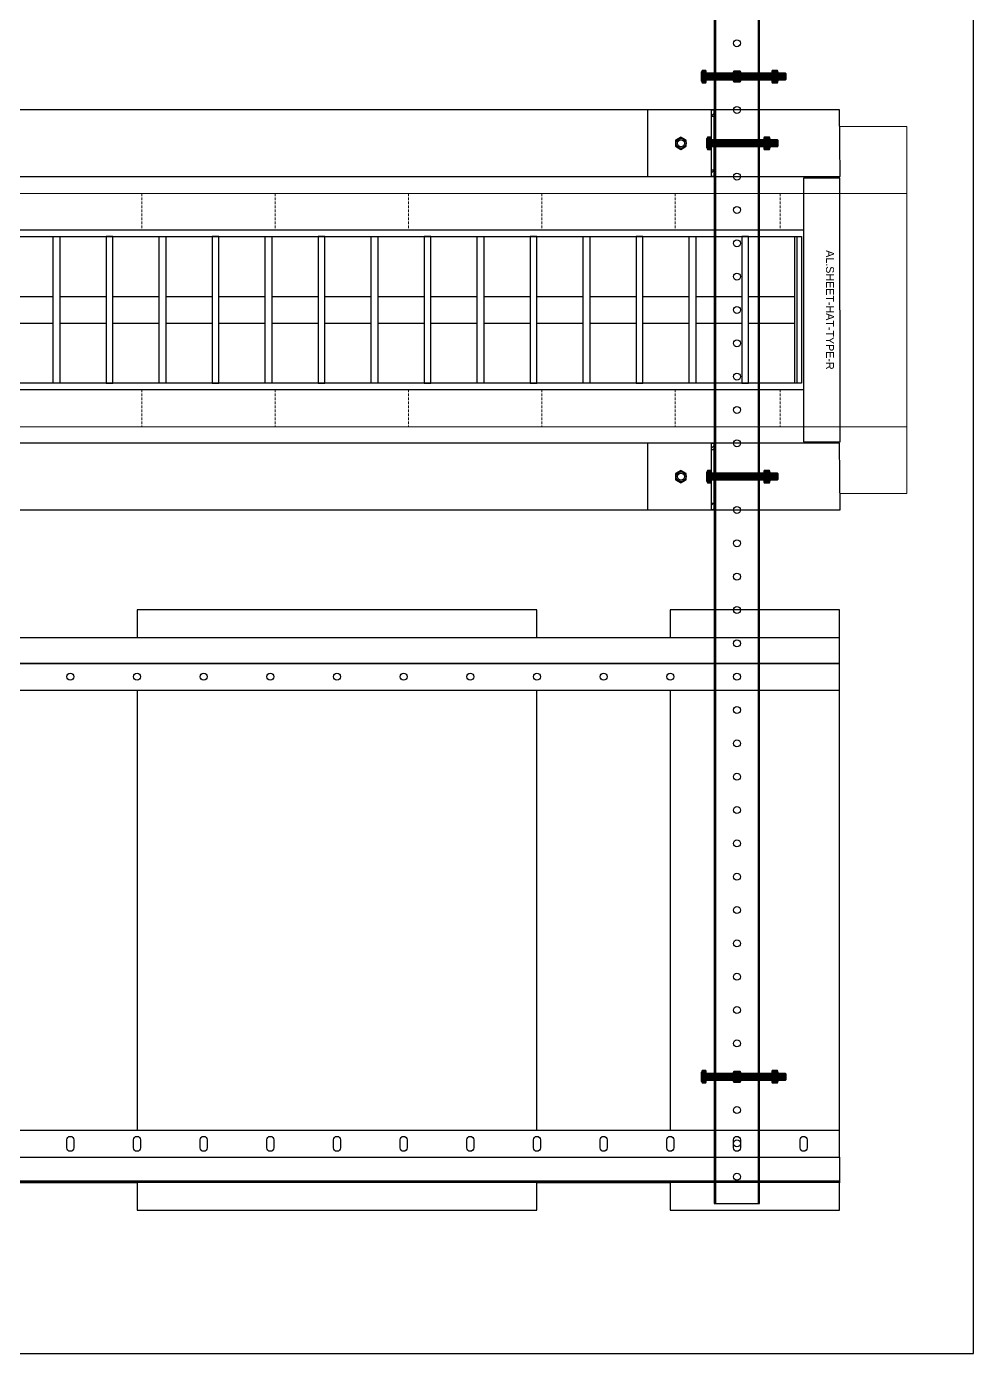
# Model space of a CAD drawing. Header units: millimetres. Extents: x -962357 to -591296, y -223672 to 59420.
# Drawn here: x -826613 to -825903, y -175226 to -174231 of the extents above; entities that cross this region are included whole.
import ezdxf
from ezdxf.enums import TextEntityAlignment as Align

# ---------------------------------------------------------------- set-up
doc = ezdxf.new("R2010")
doc.units = ezdxf.units.MM
doc.linetypes.add('DPA_Hidden 50', pattern=[3, 2, -1])
for name, color, linetype in [('000 - H A T C H', 8, 'Continuous'), ('000 - WIPEOUT', 250, 'Continuous'), ('001 - ASCESSORIES', 251, 'Continuous'), ('A04_TUBE SERIES', 2, 'Continuous'), ('A11_ALU.SOLID SHEET', 2, 'Continuous')]:
    doc.layers.add(name, color=color, linetype=linetype)
doc.layers.add('A-GLAZ-CURT', color=2, linetype='Continuous', lineweight=9)
pattern_1 = [(110, (-0.5, 0), (-0.939693, -0.34202), []), (110, (-0.2012, 0.6409), (-0.939693, -0.34202), [1.25, -0.25, 0, -0.25])]

# ---------------------------------------------------------------- blocks, each defined once
blk = doc.blocks.new('*U4621')
at = {"color": 1}
blk.add_wipeout([(600, -60), (-600, -60), (-600, 60), (600, 60)], dxfattribs=at).dxf.layer = '000 - WIPEOUT'
at = {"layer": '001 - ASCESSORIES', "color": 0}
blk.add_lwpolyline([(600, -60), (-600, -60), (-600, 60), (600, 60)], close=True, dxfattribs=at)
at = {"layer": '001 - ASCESSORIES'}
for points in [[(-593.5, -55), (-598.5, -55), (-598.5, 55), (-593.5, 55)], [(595, -55), (-595, -55), (-595, 55), (595, 55)], [(-558.77, -55), (-553.77, -55), (-553.77, 55), (-558.77, 55)], [(-514.03, -55), (-519.03, -55), (-519.03, 55), (-514.03, 55)], [(-479.3, -55), (-474.3, -55), (-474.3, 55), (-479.3, 55)], [(-434.57, -55), (-439.57, -55), (-439.57, 55), (-434.57, 55)], [(-399.83, -55), (-394.83, -55), (-394.83, 55), (-399.83, 55)], [(-355.1, -55), (-360.1, -55), (-360.1, 55), (-355.1, 55)], [(-320.37, -55), (-315.37, -55), (-315.37, 55), (-320.37, 55)], [(-275.63, -55), (-280.63, -55), (-280.63, 55), (-275.63, 55)], [(-240.9, -55), (-235.9, -55), (-235.9, 55), (-240.9, 55)], [(-196.17, -55), (-201.17, -55), (-201.17, 55), (-196.17, 55)], [(-161.43, -55), (-156.43, -55), (-156.43, 55), (-161.43, 55)], [(-116.7, -55), (-121.7, -55), (-121.7, 55), (-116.7, 55)], [(-81.97, -55), (-76.97, -55), (-76.97, 55), (-81.97, 55)], [(-37.23, -55), (-42.23, -55), (-42.23, 55), (-37.23, 55)], [(-2.5, -55), (2.5, -55), (2.5, 55), (-2.5, 55)], [(42.23, -55), (37.23, -55), (37.23, 55), (42.23, 55)], [(76.97, -55), (81.97, -55), (81.97, 55), (76.97, 55)], [(121.7, -55), (116.7, -55), (116.7, 55), (121.7, 55)], [(156.43, -55), (161.43, -55), (161.43, 55), (156.43, 55)], [(201.17, -55), (196.17, -55), (196.17, 55), (201.17, 55)], [(235.9, -55), (240.9, -55), (240.9, 55), (235.9, 55)], [(280.63, -55), (275.63, -55), (275.63, 55), (280.63, 55)], [(315.37, -55), (320.37, -55), (320.37, 55), (315.37, 55)], [(360.1, -55), (355.1, -55), (355.1, 55), (360.1, 55)], [(394.83, -55), (399.83, -55), (399.83, 55), (394.83, 55)], [(439.57, -55), (434.57, -55), (434.57, 55), (439.57, 55)], [(474.3, -55), (479.3, -55), (479.3, 55), (474.3, 55)], [(519.03, -55), (514.03, -55), (514.03, 55), (519.03, 55)], [(553.77, -55), (558.77, -55), (558.77, 55), (553.77, 55)], [(598.5, -55), (593.5, -55), (593.5, 55), (598.5, 55)]]:
    blk.add_lwpolyline(points, close=True, dxfattribs=at)
for points in [[(-593.5, 10), (-558.77, 10)], [(-553.77, 10), (-519.03, 10)], [(-514.03, 10), (-479.3, 10)], [(-474.3, 10), (-439.57, 10)], [(-434.57, 10), (-399.83, 10)], [(-394.83, 10), (-360.1, 10)], [(-355.1, 10), (-320.37, 10)], [(-315.37, 10), (-280.63, 10)], [(-275.63, 10), (-240.9, 10)], [(-235.9, 10), (-201.17, 10)], [(-196.17, 10), (-161.43, 10)], [(-156.43, 10), (-121.7, 10)], [(-116.7, 10), (-81.97, 10)], [(-76.97, 10), (-42.23, 10)], [(-37.23, 10), (-2.5, 10)], [(2.5, 10), (37.23, 10)], [(42.23, 10), (76.97, 10)], [(81.97, 10), (116.7, 10)], [(121.7, 10), (156.43, 10)], [(161.43, 10), (196.17, 10)], [(201.17, 10), (235.9, 10)], [(240.9, 10), (275.63, 10)], [(280.63, 10), (315.37, 10)], [(320.37, 10), (355.1, 10)], [(360.1, 10), (394.83, 10)], [(399.83, 10), (434.57, 10)], [(439.57, 10), (474.3, 10)], [(479.3, 10), (514.03, 10)], [(519.03, 10), (553.77, 10)], [(558.77, 10), (593.5, 10)], [(-593.5, -10), (-558.77, -10)], [(-553.77, -10), (-519.03, -10)], [(-514.03, -10), (-479.3, -10)], [(-474.3, -10), (-439.57, -10)], [(-434.57, -10), (-399.83, -10)], [(-394.83, -10), (-360.1, -10)], [(-355.1, -10), (-320.37, -10)], [(-315.37, -10), (-280.63, -10)], [(-275.63, -10), (-240.9, -10)], [(-235.9, -10), (-201.17, -10)], [(-196.17, -10), (-161.43, -10)], [(-156.43, -10), (-121.7, -10)], [(-116.7, -10), (-81.97, -10)], [(-76.97, -10), (-42.23, -10)], [(-37.23, -10), (-2.5, -10)], [(2.5, -10), (37.23, -10)], [(42.23, -10), (76.97, -10)], [(81.97, -10), (116.7, -10)], [(121.7, -10), (156.43, -10)], [(161.43, -10), (196.17, -10)], [(201.17, -10), (235.9, -10)], [(240.9, -10), (275.63, -10)], [(280.63, -10), (315.37, -10)], [(320.37, -10), (355.1, -10)], [(360.1, -10), (394.83, -10)], [(399.83, -10), (434.57, -10)], [(439.57, -10), (474.3, -10)], [(479.3, -10), (514.03, -10)], [(519.03, -10), (553.77, -10)], [(558.77, -10), (593.5, -10)]]:
    blk.add_lwpolyline(points, dxfattribs=at)
blk = doc.blocks.new('*U4841')
blk.add_attdef('EXTR.OVL-LENGTH_', (-25, -59.09), '', height=5)
blk.add_wipeout([(-25, 0), (25, 0), (25, 1227.39), (-25, 1227)]).dxf.layer = '000 - WIPEOUT'
blk.add_point((0, 0))
at = {"layer": 'A04_TUBE SERIES', "color": 0}
blk.add_lwpolyline([(-25, 0), (25, 0), (25, 1227.39), (-25, 1227)], close=True, dxfattribs=at)
blk = doc.blocks.new('*U4842')
blk.add_attdef('EXTR.OVL-LENGTH_', (-25, -59.09), '', height=5)
blk.add_wipeout([(-25, 0), (25, 0), (25, 1227.39), (-25, 1227)]).dxf.layer = '000 - WIPEOUT'
blk.add_point((0, 0))
at = {"layer": 'A04_TUBE SERIES', "color": 0}
blk.add_lwpolyline([(-25, 0), (25, 0), (25, 1227.39), (-25, 1227)], close=True, dxfattribs=at)
blk = doc.blocks.new('*U4876')
at = {"color": 3}
blk.add_wipeout([(-225, -7650), (225, -7650), (225, -7950), (-225, -7950)], dxfattribs=at).dxf.layer = '000 - WIPEOUT'
at = {"layer": 'A11_ALU.SOLID SHEET', "color": 0, "linetype": 'ByBlock'}
blk.add_lwpolyline([(-225, -7950), (225, -7950), (225, -7650), (-225, -7650)], close=True, dxfattribs=at)
blk = doc.blocks.new('*U4880')
at = {"layer": 'Defpoints'}
for p in [(0, 400), (0, 0)]:
    blk.add_point(p, dxfattribs=at)
blk.add_wipeout([(225, 250), (225, 377), (-225, 377), (-225, 250)]).dxf.layer = '000 - WIPEOUT'
at = {"layer": 'A11_ALU.SOLID SHEET', "color": 0}
blk.add_lwpolyline([(225, 250), (225, 377), (-225, 377), (-225, 250)], close=True, dxfattribs=at)
blk = doc.blocks.new('*U4940')
at = {"linetype": 'ByBlock'}
blk.add_wipeout([(-8202, 0), (-7200, 0), (-7200, 39), (-8202, 39)], dxfattribs=at).dxf.layer = '001 - ASCESSORIES'
at = {"color": 1, "linetype": 'ByBlock'}
blk.add_lwpolyline([(-7200, 20), (-8202, 20), (-8202, 39), (-7200, 39)], close=True, dxfattribs=at)
for points in [[(-8177.6, 7), (-8177.6, 13, -1), (-8172.4, 13), (-8172.4, 7, -1)], [(-8127.6, 7), (-8127.6, 13, -1), (-8122.4, 13), (-8122.4, 7, -1)], [(-8077.6, 7), (-8077.6, 13, -1), (-8072.4, 13), (-8072.4, 7, -1)], [(-8027.6, 7), (-8027.6, 13, -1), (-8022.4, 13), (-8022.4, 7, -1)], [(-7977.6, 7), (-7977.6, 13, -1), (-7972.4, 13), (-7972.4, 7, -1)], [(-7927.6, 7), (-7927.6, 13, -1), (-7922.4, 13), (-7922.4, 7, -1)], [(-7877.6, 7), (-7877.6, 13, -1), (-7872.4, 13), (-7872.4, 7, -1)], [(-7827.6, 7), (-7827.6, 13, -1), (-7822.4, 13), (-7822.4, 7, -1)], [(-7777.6, 7), (-7777.6, 13, -1), (-7772.4, 13), (-7772.4, 7, -1)], [(-7727.6, 7), (-7727.6, 13, -1), (-7722.4, 13), (-7722.4, 7, -1)], [(-7677.6, 7), (-7677.6, 13, -1), (-7672.4, 13), (-7672.4, 7, -1)], [(-7627.6, 7), (-7627.6, 13, -1), (-7622.4, 13), (-7622.4, 7, -1)]]:
    blk.add_lwpolyline(points, format="xyb", close=True, dxfattribs=at)
at = {"layer": '001 - ASCESSORIES'}
blk.add_lwpolyline([(-8202, 39), (-7200, 39), (-7200, 37.8), (-8202, 37.8)], close=True, dxfattribs=at)
at = {"layer": '001 - ASCESSORIES', "color": 1, "linetype": 'ByBlock'}
blk.add_lwpolyline([(-8202, 0), (-7200, 0), (-7200, 20), (-8202, 20)], close=True, dxfattribs=at)
blk = doc.blocks.new('*U4941')
at = {"linetype": 'ByBlock'}
blk.add_wipeout([(-8177, -39), (-7200, -39), (-7200, 0), (-8177, 0)], dxfattribs=at).dxf.layer = '000 - WIPEOUT'
at = {"layer": '001 - ASCESSORIES', "color": 1, "linetype": 'ByBlock'}
blk.add_lwpolyline([(-7200, 0), (-8177, 0), (-8177, -20), (-7200, -20)], close=True, dxfattribs=at)
at = {"layer": '001 - ASCESSORIES', "linetype": 'ByBlock'}
blk.add_lwpolyline([(-7200, -20), (-8177, -20), (-8177, -39), (-7200, -39)], close=True, dxfattribs=at)
at = {"layer": '001 - ASCESSORIES', "color": 1, "linetype": 'ByBlock'}
for centre in [(-8100, -10), (-8050, -10), (-8000, -10), (-7950, -10), (-7900, -10), (-7850, -10), (-7800, -10), (-7750, -10), (-7700, -10), (-7650, -10), (-7600, -10)]:
    blk.add_circle(centre, 2.6, dxfattribs=at)
blk = doc.blocks.new('*U4950')
at = {"layer": '001 - ASCESSORIES'}
blk.add_lwpolyline([(3320, 17), (1500, 17), (1500, -17), (3320, -17)], close=True, dxfattribs=at)
at = {"layer": '001 - ASCESSORIES', "color": 0}
blk.add_lwpolyline([(3320, 16.2), (1500, 16.2), (1500, -16.2), (3320, -16.2)], close=True, dxfattribs=at)
at = {"layer": '001 - ASCESSORIES'}
for centre in [(2450, 0), (2475, 0), (2500, 0), (2525, 0), (2550, 0), (2575, 0), (2600, 0), (2625, 0), (2650, 0), (2675, 0), (2700, 0), (2725, 0), (2750, 0), (2775, 0), (2800, 0), (2825, 0), (2850, 0), (2875, 0), (2900, 0), (2925, 0), (2950, 0), (2975, 0), (3000, 0), (3025, 0), (3050, 0), (3075, 0), (3100, 0), (3125, 0), (3150, 0), (3175, 0), (3200, 0), (3225, 0), (3250, 0), (3275, 0), (3300, 0)]:
    blk.add_circle(centre, 2.6, dxfattribs=at)
blk = doc.blocks.new('*U4663')
at = {"layer": '001 - ASCESSORIES', "color": 0}
blk.add_lwpolyline([(4.62, 0), (2.31, 4), (-2.31, 4), (-4.62, 0), (-2.31, -4), (2.31, -4)], close=True, dxfattribs=at)
at = {"layer": '001 - ASCESSORIES', "color": 8}
blk.add_circle((0, 0), 3.85, dxfattribs=at)
at = {"layer": '001 - ASCESSORIES', "color": 0}
blk.add_circle((0, 0), 2.6, dxfattribs=at)
blk = doc.blocks.new('*U4664')
at = {"layer": '000 - H A T C H'}
h = blk.add_hatch(color=250, dxfattribs=at)
h.dxf.hatch_style = 1
h.paths.add_polyline_path([(4, -2.31), (4, 2.31), (0, 4.62), (-4, 2.31), (-4, -2.31), (0, -4.62)])
h.paths.add_polyline_path([(0, -2.6, -1), (0, 2.6, -1)], flags=16)
at = {"layer": '001 - ASCESSORIES', "color": 0, "rotation": 270}
blk.add_blockref('*U4663', (0, 0), dxfattribs=at)
blk = doc.blocks.new('*U4682')
at = {"color": 1}
for p, q in [((-3.46, 3.5), (3.46, 3.5)), ((-3.46, 0), (3.46, 0))]:
    blk.add_line(p, q, dxfattribs=at)
at = {"color": 0}
for points in [[(-2.31, 3.21, 0.249855), (-4.62, 3.21), (-4.62, 0.29, 0.249855), (-2.31, 0.29)], [(2.31, 3.21, 0.062432), (0, 3.5, 0.062432), (-2.31, 3.21), (-2.31, 0.29, 0.061701), (0, 0, 0.061701), (2.31, 0.29)], [(4.62, 3.21, 0.249855), (2.31, 3.21), (2.31, 0.29, 0.249855), (4.62, 0.29)]]:
    blk.add_lwpolyline(points, format="xyb", close=True, dxfattribs=at)
blk = doc.blocks.new('*U4696')
at = {"layer": '000 - H A T C H'}
h = blk.add_hatch(dxfattribs=at)
h.set_pattern_fill('ANSI35', color=8, scale=4, angle=65)
h.set_pattern_definition(pattern_1)
h.paths.add_polyline_path([(0, -2.5), (59.5, -2.5), (59.5, 2.5), (0, 2.5)])
at = {"color": 8}
blk.add_line((59.5, -2.5), (59.5, 2.5), dxfattribs=at)
at = {"color": 1}
blk.add_lwpolyline([(59.5, 2.5), (0, 2.5), (0, -2.5), (59.5, -2.5), (60, -2), (60, 2)], close=True, dxfattribs=at)
blk = doc.blocks.new('*U4748')
at = {"layer": '000 - H A T C H'}
h = blk.add_hatch(color=250, dxfattribs=at)
h.dxf.hatch_style = 1
edge = h.paths.add_edge_path()
edge.add_line((-0.29, -4.62), (-3.21, -4.62))
edge.add_arc((-1.05, -3.46), 2.45, 180, 208.05689, ccw=False)
edge.add_line((-3.5, -3.46), (-3.5, -0.01))
edge.add_arc((5.86, 0), 9.36, 179.97608, 180.02392, ccw=False)
edge.add_line((-3.5, 0), (-3.5, 0))
edge.add_arc((5.86, 0), 9.36, 179.97608, 180.02392, ccw=False)
edge.add_line((-3.5, 0.01), (-3.5, 3.46))
edge.add_arc((-1.05, 3.46), 2.45, 151.94311, 180, ccw=False)
edge.add_line((-3.21, 4.62), (-0.29, 4.62))
edge.add_arc((-2.45, 3.46), 2.45, 360, 388.05689, ccw=False)
edge.add_line((0, 3.46), (0, -3.46))
edge.add_arc((-2.45, -3.46), 2.45, 331.94311, 360, ccw=False)
blk.add_blockref('*U4696', (0, 0))
at = {"layer": '001 - ASCESSORIES', "rotation": 90}
blk.add_blockref('*U4682', (0, 0), dxfattribs=at)
blk = doc.blocks.new('*U4662')
at = {"color": 1}
for p, q in [((-3.46, 4.5), (3.46, 4.5)), ((-3.46, 0), (3.46, 0))]:
    blk.add_line(p, q, dxfattribs=at)
at = {"color": 0}
for points in [[(-2.31, 4.21, 0.249893), (-4.62, 4.21), (-4.62, 0.29, 0.249893), (-2.31, 0.29)], [(2.31, 4.21, 0.062422), (0, 4.5, 0.062422), (-2.31, 4.21), (-2.31, 0.29, 0.061692), (0, 0, 0.061692), (2.31, 0.29)], [(4.62, 4.21, 0.249893), (2.31, 4.21), (2.31, 0.29, 0.249893), (4.62, 0.29)]]:
    blk.add_lwpolyline(points, format="xyb", close=True, dxfattribs=at)
blk = doc.blocks.new('*U4707')
at = {"layer": '000 - H A T C H'}
h = blk.add_hatch(color=250, dxfattribs=at)
h.dxf.hatch_style = 1
edge = h.paths.add_edge_path()
edge.add_line((0.29, 4.62), (4.21, 4.62))
edge.add_arc((2.05, 3.46), 2.45, 0, 28.06093, ccw=False)
edge.add_line((4.5, 3.46), (4.5, 0.01))
edge.add_arc((-4.86, 0), 9.36, -0.02392, 0.02392, ccw=False)
edge.add_line((4.5, 0), (4.5, 0))
edge.add_arc((-4.86, 0), 9.36, -0.02392, 0.02392, ccw=False)
edge.add_line((4.5, -0.01), (4.5, -3.46))
edge.add_arc((2.05, -3.46), 2.45, -28.06093, 0, ccw=False)
edge.add_line((4.21, -4.62), (0.29, -4.62))
edge.add_arc((2.45, -3.46), 2.45, 180, 208.06093, ccw=False)
edge.add_line((0, -3.46), (0, 3.46))
edge.add_arc((2.45, 3.46), 2.45, 151.93907, 180, ccw=False)
at = {"layer": '001 - ASCESSORIES', "color": 0, "rotation": 270}
blk.add_blockref('*U4662', (0, 0), dxfattribs=at)
blk = doc.blocks.new('*U4821')
at = {"layer": '001 - ASCESSORIES'}
blk.add_blockref('*U4748', (-23, 0), dxfattribs=at)
at = {"layer": '001 - ASCESSORIES', "color": 2}
for rotation in [90, 90, 270, 270]:
    blk.add_blockref('*U4664', (0, 0), dxfattribs=dict(at, rotation=rotation))
at = {"layer": '001 - ASCESSORIES', "color": 1}
blk.add_blockref('*U4707', (26.2, 0), dxfattribs=at)
blk = doc.blocks.new('000 - ASSCESSORIES_FAMELINE_AL.EXTR._L-PROFILE_50x68mm._non-code_TOP_VIEW')
blk.add_wipeout([(-50, -25), (0, -25), (0, 25), (-50, 25)]).dxf.layer = '000 - WIPEOUT'
at = {"layer": '000 - H A T C H'}
h = blk.add_hatch(dxfattribs=at)
h.set_pattern_fill('ANSI32', color=8, scale=0.5)
h.set_pattern_definition([(45, (-14193.569, 11847.092), (-3.367596, 3.367596), []), (45, (-14191.324, 11847.092), (-3.367596, 3.367596), [])])
h.paths.add_polyline_path([(-2, 20), (0, 20), (0, 25), (-2, 25)])
h.paths.add_polyline_path([(0, -20), (-2, -20), (-2, -25), (0, -25)])
at = {"layer": '001 - ASCESSORIES', "color": 0}
for p, q in [((0, 20), (-2, 20)), ((-2, -20), (0, -20))]:
    blk.add_line(p, q, dxfattribs=at)
at = {"layer": '001 - ASCESSORIES', "color": 1}
blk.add_line((-2, -20), (-2, 20), dxfattribs=at)
at = {"layer": '001 - ASCESSORIES'}
blk.add_lwpolyline([(-50, -25), (0, -25), (0, 25), (-50, 25)], close=True, dxfattribs=at)
at = {"layer": '001 - ASCESSORIES', "color": 0}
for points in [[(-2, 25), (0, 25), (0, 20), (-2, 20)], [(-2, -20), (0, -20), (0, -25), (-2, -25)]]:
    blk.add_lwpolyline(points, close=True, dxfattribs=at)
at = {"layer": '001 - ASCESSORIES', "color": 1}
blk.add_circle((-25, 0), 2.6, dxfattribs=at)
blk = doc.blocks.new('*U4738')
at = {"layer": '001 - ASCESSORIES', "color": 0}
blk.add_blockref('000 - ASSCESSORIES_FAMELINE_AL.EXTR._L-PROFILE_50x68mm._non-code_TOP_VIEW', (0, 0), dxfattribs=at)
blk = doc.blocks.new('*U4683')
blk.add_circle((0, 0), 3.66)
at = {"layer": '001 - ASCESSORIES', "color": 0}
blk.add_lwpolyline([(4.62, 0), (2.31, 4), (-2.31, 4), (-4.62, 0), (-2.31, -4), (2.31, -4)], close=True, dxfattribs=at)
at = {"layer": '001 - ASCESSORIES', "color": 8}
blk.add_circle((0, 0), 3.85, dxfattribs=at)
blk = doc.blocks.new('*U4715')
at = {"layer": '001 - ASCESSORIES', "rotation": 90}
blk.add_blockref('*U4683', (0, 0), dxfattribs=at)
blk = doc.blocks.new('*U4751')
at = {"layer": '001 - ASCESSORIES'}
blk.add_blockref('*U4715', (0, 0), dxfattribs=at)
blk = doc.blocks.new('*U4694')
at = {"layer": '000 - H A T C H'}
h = blk.add_hatch(dxfattribs=at)
h.set_pattern_fill('ANSI35', color=8, scale=4, angle=65)
h.set_pattern_definition(pattern_1)
h.paths.add_polyline_path([(0, -2.5), (49.5, -2.5), (49.5, 2.5), (0, 2.5)])
at = {"color": 8}
blk.add_line((49.5, -2.5), (49.5, 2.5), dxfattribs=at)
at = {"color": 1}
blk.add_lwpolyline([(49.5, 2.5), (0, 2.5), (0, -2.5), (49.5, -2.5), (50, -2), (50, 2)], close=True, dxfattribs=at)
blk = doc.blocks.new('*U4746')
at = {"layer": '000 - H A T C H'}
h = blk.add_hatch(color=250, dxfattribs=at)
h.dxf.hatch_style = 1
edge = h.paths.add_edge_path()
edge.add_line((-0.29, -4.62), (-3.21, -4.62))
edge.add_arc((-1.05, -3.46), 2.45, 180, 208.05689, ccw=False)
edge.add_line((-3.5, -3.46), (-3.5, -0.01))
edge.add_arc((5.86, 0), 9.36, 179.97608, 180.02392, ccw=False)
edge.add_line((-3.5, 0), (-3.5, 0))
edge.add_arc((5.86, 0), 9.36, 179.97608, 180.02392, ccw=False)
edge.add_line((-3.5, 0.01), (-3.5, 3.46))
edge.add_arc((-1.05, 3.46), 2.45, 151.94311, 180, ccw=False)
edge.add_line((-3.21, 4.62), (-0.29, 4.62))
edge.add_arc((-2.45, 3.46), 2.45, 360, 388.05689, ccw=False)
edge.add_line((0, 3.46), (0, -3.46))
edge.add_arc((-2.45, -3.46), 2.45, 331.94311, 360, ccw=False)
blk.add_blockref('*U4694', (0, 0))
at = {"layer": '001 - ASCESSORIES', "rotation": 90}
blk.add_blockref('*U4682', (0, 0), dxfattribs=at)
blk = doc.blocks.new('*U4752')
at = {"layer": '001 - ASCESSORIES'}
for name, p in [('*U4746', (0, 0)), ('*U4707', (39.2, -0.01))]:
    blk.add_blockref(name, p, dxfattribs=at)
blk = doc.blocks.new('*U4794')
at = {"color": 2}
blk.add_blockref('*U4738', (0, 0), dxfattribs=at)
for name, p in [('*U4751', (-25, 0)), ('*U4752', (-2, 0))]:
    blk.add_blockref(name, p)
blk = doc.blocks.new('*U4954')
at = {"layer": 'A11_ALU.SOLID SHEET', "color": 0}
blk.add_lwpolyline([(27.32, -98.8), (27.07, 98.8), (0, 98.8), (0, -98.8)], close=True, dxfattribs=at)
at = {"layer": 'Defpoints', "color": 250}
blk.add_point((0, 0), dxfattribs=at)
blk.add_text('AL.SHEET-HAT-TYPE-R', height=6, rotation=270, dxfattribs=at).set_placement((15, 0), align=Align.BOTTOM_CENTER)
blk = doc.blocks.new('*U4956')
blk.add_lwpolyline([(-90014.24, 5618.01), (-90014.24, 4315), (-97724.95, 4315), (-97724.95, 548.02), (-81222.61, 548.02), (-81222.61, 5618.01)], close=True)
blk.add_blockref('*U4621', (-81950, 1330.5))
at = {"layer": 'A04_TUBE SERIES', "color": 0, "linetype": 'ByBlock', "rotation": 269.999999999998}
for name, p in [('*U4841', (-82550, 1455.5)), ('*U4842', (-82550, 1205.5))]:
    blk.add_blockref(name, p, dxfattribs=at)
at = {"layer": 'A11_ALU.SOLID SHEET', "color": 0, "linetype": 'ByBlock', "rotation": 90}
blk.add_blockref('*U4876', (-89500, 880.5), dxfattribs=at)
at = {"layer": 'A11_ALU.SOLID SHEET', "color": 1}
blk.add_blockref('*U4954', (-81350, 1330.5), dxfattribs=at)
at = {"layer": 'A11_ALU.SOLID SHEET', "color": 0, "linetype": 'ByBlock', "rotation": 270}
blk.add_blockref('*U4880', (-81700, 880.5), dxfattribs=at)
at = {"layer": '001 - ASCESSORIES', "linetype": 'ByBlock', "rotation": 180}
for name, p in [('*U4941', (-89500, 1045.5)), ('*U4940', (-89525, 715))]:
    blk.add_blockref(name, p, dxfattribs=at)
at = {"layer": '001 - ASCESSORIES', "linetype": 'ByBlock', "rotation": 270}
blk.add_blockref('*U4950', (-81400, 3980.5), dxfattribs=at)
at = {"layer": '001 - ASCESSORIES', "linetype": 'ByBlock'}
for name, p in [('*U4821', (-81400, 1505.5)), ('*U4794', (-81417, 1455.5)), ('*U4794', (-81417, 1205.5)), ('*U4821', (-81400, 755.5))]:
    blk.add_blockref(name, p, dxfattribs=at)
blk = doc.blocks.new('DPA_CP_Metal Ceiling Luminaire2 - Linear Luminaire-14213450-4160-01 UPPER PLATFORM LEVEL - REFLECTED CEILING PLAN')
at = {"layer": 'A-GLAZ-CURT'}
for p, q in [((-827102.95, 6974.03), (-827102.95, 7249.03)), ((-827102.95, 7249.03), (-825954.98, 7249.03)), ((-827102.95, 7249.03), (-827102.95, 6974.03)), ((-825954.98, 7249.03), (-827102.95, 7249.03)), ((-827102.95, 7249.03), (-825954.98, 7249.03)), ((-825954.98, 7249.03), (-825954.98, 6974.03)), ((-825954.98, 6974.03), (-825954.98, 7249.03)), ((-827102.95, 7211.53), (-827102.95, 6974.03)), ((-825954.98, 7211.53), (-825954.98, 6974.03)), ((-827102.95, 7199.03), (-825954.98, 7199.03)), ((-827102.95, 7024.03), (-825954.98, 7024.03)), ((-825954.98, 6974.03), (-827102.95, 6974.03)), ((-825954.98, 6974.03), (-827102.95, 6974.03)), ((-827102.95, 6974.03), (-825954.98, 6974.03))]:
    blk.add_line(p, q, dxfattribs=at)
at = {"layer": 'A-GLAZ-CURT', "linetype": 'DPA_Hidden 50'}
for p, q in [((-827007.95, 7199.03), (-827007.95, 7024.03)), ((-826928.96, 7199.03), (-826928.96, 7024.03)), ((-826828.96, 7199.03), (-826828.96, 7024.03)), ((-826728.96, 7199.03), (-826728.96, 7024.03)), ((-826628.96, 7199.03), (-826628.96, 7024.03)), ((-826528.96, 7199.03), (-826528.96, 7024.03)), ((-826428.96, 7199.03), (-826428.96, 7024.03)), ((-826328.96, 7199.03), (-826328.96, 7024.03)), ((-826228.96, 7199.03), (-826228.96, 7024.03)), ((-826128.96, 7199.03), (-826128.96, 7024.03)), ((-826049.98, 7199.03), (-826049.98, 7024.03))]:
    blk.add_line(p, q, dxfattribs=at)
blk = doc.blocks.new('*U453')
at = {"color": 1}
blk.add_wipeout([(600, -60), (-600, -60), (-600, 60), (600, 60)], dxfattribs=at).dxf.layer = '000 - WIPEOUT'
at = {"layer": '001 - ASCESSORIES', "color": 0}
blk.add_lwpolyline([(600, -60), (-600, -60), (-600, 60), (600, 60)], close=True, dxfattribs=at)
at = {"layer": '001 - ASCESSORIES'}
for points in [[(-593.5, -55), (-598.5, -55), (-598.5, 55), (-593.5, 55)], [(595, -55), (-595, -55), (-595, 55), (595, 55)], [(-558.77, -55), (-553.77, -55), (-553.77, 55), (-558.77, 55)], [(-514.03, -55), (-519.03, -55), (-519.03, 55), (-514.03, 55)], [(-479.3, -55), (-474.3, -55), (-474.3, 55), (-479.3, 55)], [(-434.57, -55), (-439.57, -55), (-439.57, 55), (-434.57, 55)], [(-399.83, -55), (-394.83, -55), (-394.83, 55), (-399.83, 55)], [(-355.1, -55), (-360.1, -55), (-360.1, 55), (-355.1, 55)], [(-320.37, -55), (-315.37, -55), (-315.37, 55), (-320.37, 55)], [(-275.63, -55), (-280.63, -55), (-280.63, 55), (-275.63, 55)], [(-240.9, -55), (-235.9, -55), (-235.9, 55), (-240.9, 55)], [(-196.17, -55), (-201.17, -55), (-201.17, 55), (-196.17, 55)], [(-161.43, -55), (-156.43, -55), (-156.43, 55), (-161.43, 55)], [(-116.7, -55), (-121.7, -55), (-121.7, 55), (-116.7, 55)], [(-81.97, -55), (-76.97, -55), (-76.97, 55), (-81.97, 55)], [(-37.23, -55), (-42.23, -55), (-42.23, 55), (-37.23, 55)], [(-2.5, -55), (2.5, -55), (2.5, 55), (-2.5, 55)], [(42.23, -55), (37.23, -55), (37.23, 55), (42.23, 55)], [(76.97, -55), (81.97, -55), (81.97, 55), (76.97, 55)], [(121.7, -55), (116.7, -55), (116.7, 55), (121.7, 55)], [(156.43, -55), (161.43, -55), (161.43, 55), (156.43, 55)], [(201.17, -55), (196.17, -55), (196.17, 55), (201.17, 55)], [(235.9, -55), (240.9, -55), (240.9, 55), (235.9, 55)], [(280.63, -55), (275.63, -55), (275.63, 55), (280.63, 55)], [(315.37, -55), (320.37, -55), (320.37, 55), (315.37, 55)], [(360.1, -55), (355.1, -55), (355.1, 55), (360.1, 55)], [(394.83, -55), (399.83, -55), (399.83, 55), (394.83, 55)], [(439.57, -55), (434.57, -55), (434.57, 55), (439.57, 55)], [(474.3, -55), (479.3, -55), (479.3, 55), (474.3, 55)], [(519.03, -55), (514.03, -55), (514.03, 55), (519.03, 55)], [(553.77, -55), (558.77, -55), (558.77, 55), (553.77, 55)], [(598.5, -55), (593.5, -55), (593.5, 55), (598.5, 55)]]:
    blk.add_lwpolyline(points, close=True, dxfattribs=at)
for points in [[(-593.5, 10), (-558.77, 10)], [(-553.77, 10), (-519.03, 10)], [(-514.03, 10), (-479.3, 10)], [(-474.3, 10), (-439.57, 10)], [(-434.57, 10), (-399.83, 10)], [(-394.83, 10), (-360.1, 10)], [(-355.1, 10), (-320.37, 10)], [(-315.37, 10), (-280.63, 10)], [(-275.63, 10), (-240.9, 10)], [(-235.9, 10), (-201.17, 10)], [(-196.17, 10), (-161.43, 10)], [(-156.43, 10), (-121.7, 10)], [(-116.7, 10), (-81.97, 10)], [(-76.97, 10), (-42.23, 10)], [(-37.23, 10), (-2.5, 10)], [(2.5, 10), (37.23, 10)], [(42.23, 10), (76.97, 10)], [(81.97, 10), (116.7, 10)], [(121.7, 10), (156.43, 10)], [(161.43, 10), (196.17, 10)], [(201.17, 10), (235.9, 10)], [(240.9, 10), (275.63, 10)], [(280.63, 10), (315.37, 10)], [(320.37, 10), (355.1, 10)], [(360.1, 10), (394.83, 10)], [(399.83, 10), (434.57, 10)], [(439.57, 10), (474.3, 10)], [(479.3, 10), (514.03, 10)], [(519.03, 10), (553.77, 10)], [(558.77, 10), (593.5, 10)], [(-593.5, -10), (-558.77, -10)], [(-553.77, -10), (-519.03, -10)], [(-514.03, -10), (-479.3, -10)], [(-474.3, -10), (-439.57, -10)], [(-434.57, -10), (-399.83, -10)], [(-394.83, -10), (-360.1, -10)], [(-355.1, -10), (-320.37, -10)], [(-315.37, -10), (-280.63, -10)], [(-275.63, -10), (-240.9, -10)], [(-235.9, -10), (-201.17, -10)], [(-196.17, -10), (-161.43, -10)], [(-156.43, -10), (-121.7, -10)], [(-116.7, -10), (-81.97, -10)], [(-76.97, -10), (-42.23, -10)], [(-37.23, -10), (-2.5, -10)], [(2.5, -10), (37.23, -10)], [(42.23, -10), (76.97, -10)], [(81.97, -10), (116.7, -10)], [(121.7, -10), (156.43, -10)], [(161.43, -10), (196.17, -10)], [(201.17, -10), (235.9, -10)], [(240.9, -10), (275.63, -10)], [(280.63, -10), (315.37, -10)], [(320.37, -10), (355.1, -10)], [(360.1, -10), (394.83, -10)], [(399.83, -10), (434.57, -10)], [(439.57, -10), (474.3, -10)], [(479.3, -10), (514.03, -10)], [(519.03, -10), (553.77, -10)], [(558.77, -10), (593.5, -10)]]:
    blk.add_lwpolyline(points, dxfattribs=at)
blk = doc.blocks.new('*U730')
blk.add_attdef('EXTR.OVL-LENGTH_', (-25, -59.09), '', height=5)
blk.add_wipeout([(-25, 0), (25, 0), (25, 1227.39), (-25, 1227)]).dxf.layer = '000 - WIPEOUT'
blk.add_point((0, 0))
at = {"layer": 'A04_TUBE SERIES', "color": 0}
blk.add_lwpolyline([(-25, 0), (25, 0), (25, 1227.39), (-25, 1227)], close=True, dxfattribs=at)
blk = doc.blocks.new('*U731')
blk.add_attdef('EXTR.OVL-LENGTH_', (-25, -59.09), '', height=5)
blk.add_wipeout([(-25, 0), (25, 0), (25, 1227.39), (-25, 1227)]).dxf.layer = '000 - WIPEOUT'
blk.add_point((0, 0))
at = {"layer": 'A04_TUBE SERIES', "color": 0}
blk.add_lwpolyline([(-25, 0), (25, 0), (25, 1227.39), (-25, 1227)], close=True, dxfattribs=at)
blk = doc.blocks.new('*U707')
at = {"color": 3}
blk.add_wipeout([(-225, -7650), (225, -7650), (225, -7950), (-225, -7950)], dxfattribs=at).dxf.layer = '000 - WIPEOUT'
at = {"layer": 'A11_ALU.SOLID SHEET', "color": 0, "linetype": 'ByBlock'}
blk.add_lwpolyline([(-225, -7950), (225, -7950), (225, -7650), (-225, -7650)], close=True, dxfattribs=at)
blk = doc.blocks.new('*U485')
at = {"layer": 'Defpoints'}
for p in [(0, 400), (0, 0)]:
    blk.add_point(p, dxfattribs=at)
blk.add_wipeout([(225, 250), (225, 377), (-225, 377), (-225, 250)]).dxf.layer = '000 - WIPEOUT'
at = {"layer": 'A11_ALU.SOLID SHEET', "color": 0}
blk.add_lwpolyline([(225, 250), (225, 377), (-225, 377), (-225, 250)], close=True, dxfattribs=at)
blk = doc.blocks.new('*U552')
at = {"linetype": 'ByBlock'}
blk.add_wipeout([(-8202, 0), (-7200, 0), (-7200, 39), (-8202, 39)], dxfattribs=at).dxf.layer = '001 - ASCESSORIES'
at = {"color": 1, "linetype": 'ByBlock'}
blk.add_lwpolyline([(-7200, 20), (-8202, 20), (-8202, 39), (-7200, 39)], close=True, dxfattribs=at)
for points in [[(-8177.6, 7), (-8177.6, 13, -1), (-8172.4, 13), (-8172.4, 7, -1)], [(-8127.6, 7), (-8127.6, 13, -1), (-8122.4, 13), (-8122.4, 7, -1)], [(-8077.6, 7), (-8077.6, 13, -1), (-8072.4, 13), (-8072.4, 7, -1)], [(-8027.6, 7), (-8027.6, 13, -1), (-8022.4, 13), (-8022.4, 7, -1)], [(-7977.6, 7), (-7977.6, 13, -1), (-7972.4, 13), (-7972.4, 7, -1)], [(-7927.6, 7), (-7927.6, 13, -1), (-7922.4, 13), (-7922.4, 7, -1)], [(-7877.6, 7), (-7877.6, 13, -1), (-7872.4, 13), (-7872.4, 7, -1)], [(-7827.6, 7), (-7827.6, 13, -1), (-7822.4, 13), (-7822.4, 7, -1)], [(-7777.6, 7), (-7777.6, 13, -1), (-7772.4, 13), (-7772.4, 7, -1)], [(-7727.6, 7), (-7727.6, 13, -1), (-7722.4, 13), (-7722.4, 7, -1)], [(-7677.6, 7), (-7677.6, 13, -1), (-7672.4, 13), (-7672.4, 7, -1)], [(-7627.6, 7), (-7627.6, 13, -1), (-7622.4, 13), (-7622.4, 7, -1)]]:
    blk.add_lwpolyline(points, format="xyb", close=True, dxfattribs=at)
at = {"layer": '001 - ASCESSORIES'}
blk.add_lwpolyline([(-8202, 39), (-7200, 39), (-7200, 37.8), (-8202, 37.8)], close=True, dxfattribs=at)
at = {"layer": '001 - ASCESSORIES', "color": 1, "linetype": 'ByBlock'}
blk.add_lwpolyline([(-8202, 0), (-7200, 0), (-7200, 20), (-8202, 20)], close=True, dxfattribs=at)
blk = doc.blocks.new('*U553')
at = {"linetype": 'ByBlock'}
blk.add_wipeout([(-8177, -39), (-7200, -39), (-7200, 0), (-8177, 0)], dxfattribs=at).dxf.layer = '000 - WIPEOUT'
at = {"layer": '001 - ASCESSORIES', "color": 1, "linetype": 'ByBlock'}
blk.add_lwpolyline([(-7200, 0), (-8177, 0), (-8177, -20), (-7200, -20)], close=True, dxfattribs=at)
at = {"layer": '001 - ASCESSORIES', "linetype": 'ByBlock'}
blk.add_lwpolyline([(-7200, -20), (-8177, -20), (-8177, -39), (-7200, -39)], close=True, dxfattribs=at)
at = {"layer": '001 - ASCESSORIES', "color": 1, "linetype": 'ByBlock'}
for centre in [(-8100, -10), (-8050, -10), (-8000, -10), (-7950, -10), (-7900, -10), (-7850, -10), (-7800, -10), (-7750, -10), (-7700, -10), (-7650, -10), (-7600, -10)]:
    blk.add_circle(centre, 2.6, dxfattribs=at)
blk = doc.blocks.new('*U559')
at = {"layer": '001 - ASCESSORIES'}
blk.add_lwpolyline([(3320, 17), (1500, 17), (1500, -17), (3320, -17)], close=True, dxfattribs=at)
at = {"layer": '001 - ASCESSORIES', "color": 0}
blk.add_lwpolyline([(3320, 16.2), (1500, 16.2), (1500, -16.2), (3320, -16.2)], close=True, dxfattribs=at)
at = {"layer": '001 - ASCESSORIES'}
for centre in [(2450, 0), (2475, 0), (2500, 0), (2525, 0), (2550, 0), (2575, 0), (2600, 0), (2625, 0), (2650, 0), (2675, 0), (2700, 0), (2725, 0), (2750, 0), (2775, 0), (2800, 0), (2825, 0), (2850, 0), (2875, 0), (2900, 0), (2925, 0), (2950, 0), (2975, 0), (3000, 0), (3025, 0), (3050, 0), (3075, 0), (3100, 0), (3125, 0), (3150, 0), (3175, 0), (3200, 0), (3225, 0), (3250, 0), (3275, 0), (3300, 0)]:
    blk.add_circle(centre, 2.6, dxfattribs=at)
blk = doc.blocks.new('*U350')
at = {"layer": '001 - ASCESSORIES', "color": 0}
blk.add_lwpolyline([(4.62, 0), (2.31, 4), (-2.31, 4), (-4.62, 0), (-2.31, -4), (2.31, -4)], close=True, dxfattribs=at)
at = {"layer": '001 - ASCESSORIES', "color": 8}
blk.add_circle((0, 0), 3.85, dxfattribs=at)
at = {"layer": '001 - ASCESSORIES', "color": 0}
blk.add_circle((0, 0), 2.6, dxfattribs=at)
blk = doc.blocks.new('*U671')
at = {"layer": '000 - H A T C H'}
h = blk.add_hatch(color=250, dxfattribs=at)
h.dxf.hatch_style = 1
h.paths.add_polyline_path([(4, -2.31), (4, 2.31), (0, 4.62), (-4, 2.31), (-4, -2.31), (0, -4.62)])
h.paths.add_polyline_path([(0, -2.6, -1), (0, 2.6, -1)], flags=16)
at = {"layer": '001 - ASCESSORIES', "color": 0, "rotation": 270}
blk.add_blockref('*U350', (0, 0), dxfattribs=at)
blk = doc.blocks.new('*U351')
at = {"color": 1}
for p, q in [((-3.46, 3.5), (3.46, 3.5)), ((-3.46, 0), (3.46, 0))]:
    blk.add_line(p, q, dxfattribs=at)
at = {"color": 0}
for points in [[(-2.31, 3.21, 0.249855), (-4.62, 3.21), (-4.62, 0.29, 0.249855), (-2.31, 0.29)], [(2.31, 3.21, 0.062432), (0, 3.5, 0.062432), (-2.31, 3.21), (-2.31, 0.29, 0.061701), (0, 0, 0.061701), (2.31, 0.29)], [(4.62, 3.21, 0.249855), (2.31, 3.21), (2.31, 0.29, 0.249855), (4.62, 0.29)]]:
    blk.add_lwpolyline(points, format="xyb", close=True, dxfattribs=at)
blk = doc.blocks.new('*U365')
at = {"layer": '000 - H A T C H'}
h = blk.add_hatch(dxfattribs=at)
h.set_pattern_fill('ANSI35', color=8, scale=4, angle=65)
h.set_pattern_definition(pattern_1)
h.paths.add_polyline_path([(0, -2.5), (59.5, -2.5), (59.5, 2.5), (0, 2.5)])
at = {"color": 8}
blk.add_line((59.5, -2.5), (59.5, 2.5), dxfattribs=at)
at = {"color": 1}
blk.add_lwpolyline([(59.5, 2.5), (0, 2.5), (0, -2.5), (59.5, -2.5), (60, -2), (60, 2)], close=True, dxfattribs=at)
blk = doc.blocks.new('*U583')
at = {"layer": '000 - H A T C H'}
h = blk.add_hatch(color=250, dxfattribs=at)
h.dxf.hatch_style = 1
edge = h.paths.add_edge_path()
edge.add_line((-0.29, -4.62), (-3.21, -4.62))
edge.add_arc((-1.05, -3.46), 2.45, 180, 208.05689, ccw=False)
edge.add_line((-3.5, -3.46), (-3.5, -0.01))
edge.add_arc((5.86, 0), 9.36, 179.97608, 180.02392, ccw=False)
edge.add_line((-3.5, 0), (-3.5, 0))
edge.add_arc((5.86, 0), 9.36, 179.97608, 180.02392, ccw=False)
edge.add_line((-3.5, 0.01), (-3.5, 3.46))
edge.add_arc((-1.05, 3.46), 2.45, 151.94311, 180, ccw=False)
edge.add_line((-3.21, 4.62), (-0.29, 4.62))
edge.add_arc((-2.45, 3.46), 2.45, 360, 388.05689, ccw=False)
edge.add_line((0, 3.46), (0, -3.46))
edge.add_arc((-2.45, -3.46), 2.45, 331.94311, 360, ccw=False)
blk.add_blockref('*U365', (0, 0))
at = {"layer": '001 - ASCESSORIES', "rotation": 90}
blk.add_blockref('*U351', (0, 0), dxfattribs=at)
blk = doc.blocks.new('*U349')
at = {"color": 1}
for p, q in [((-3.46, 4.5), (3.46, 4.5)), ((-3.46, 0), (3.46, 0))]:
    blk.add_line(p, q, dxfattribs=at)
at = {"color": 0}
for points in [[(-2.31, 4.21, 0.249893), (-4.62, 4.21), (-4.62, 0.29, 0.249893), (-2.31, 0.29)], [(2.31, 4.21, 0.062422), (0, 4.5, 0.062422), (-2.31, 4.21), (-2.31, 0.29, 0.061692), (0, 0, 0.061692), (2.31, 0.29)], [(4.62, 4.21, 0.249893), (2.31, 4.21), (2.31, 0.29, 0.249893), (4.62, 0.29)]]:
    blk.add_lwpolyline(points, format="xyb", close=True, dxfattribs=at)
blk = doc.blocks.new('*U667')
at = {"layer": '000 - H A T C H'}
h = blk.add_hatch(color=250, dxfattribs=at)
h.dxf.hatch_style = 1
edge = h.paths.add_edge_path()
edge.add_line((0.29, 4.62), (4.21, 4.62))
edge.add_arc((2.05, 3.46), 2.45, 0, 28.06093, ccw=False)
edge.add_line((4.5, 3.46), (4.5, 0.01))
edge.add_arc((-4.86, 0), 9.36, -0.02392, 0.02392, ccw=False)
edge.add_line((4.5, 0), (4.5, 0))
edge.add_arc((-4.86, 0), 9.36, -0.02392, 0.02392, ccw=False)
edge.add_line((4.5, -0.01), (4.5, -3.46))
edge.add_arc((2.05, -3.46), 2.45, -28.06093, 0, ccw=False)
edge.add_line((4.21, -4.62), (0.29, -4.62))
edge.add_arc((2.45, -3.46), 2.45, 180, 208.06093, ccw=False)
edge.add_line((0, -3.46), (0, 3.46))
edge.add_arc((2.45, 3.46), 2.45, 151.93907, 180, ccw=False)
at = {"layer": '001 - ASCESSORIES', "color": 0, "rotation": 270}
blk.add_blockref('*U349', (0, 0), dxfattribs=at)
blk = doc.blocks.new('*U686')
at = {"layer": '001 - ASCESSORIES'}
blk.add_blockref('*U583', (-23, 0), dxfattribs=at)
at = {"layer": '001 - ASCESSORIES', "color": 2}
for rotation in [90, 90, 270, 270]:
    blk.add_blockref('*U671', (0, 0), dxfattribs=dict(at, rotation=rotation))
at = {"layer": '001 - ASCESSORIES', "color": 1}
blk.add_blockref('*U667', (26.2, 0), dxfattribs=at)
blk = doc.blocks.new('*U573')
at = {"layer": '001 - ASCESSORIES', "color": 0}
blk.add_blockref('000 - ASSCESSORIES_FAMELINE_AL.EXTR._L-PROFILE_50x68mm._non-code_TOP_VIEW', (0, 0), dxfattribs=at)
blk = doc.blocks.new('*U352')
blk.add_circle((0, 0), 3.66)
at = {"layer": '001 - ASCESSORIES', "color": 0}
blk.add_lwpolyline([(4.62, 0), (2.31, 4), (-2.31, 4), (-4.62, 0), (-2.31, -4), (2.31, -4)], close=True, dxfattribs=at)
at = {"layer": '001 - ASCESSORIES', "color": 8}
blk.add_circle((0, 0), 3.85, dxfattribs=at)
blk = doc.blocks.new('*U662')
at = {"layer": '001 - ASCESSORIES', "rotation": 90}
blk.add_blockref('*U352', (0, 0), dxfattribs=at)
blk = doc.blocks.new('*U569')
at = {"layer": '001 - ASCESSORIES'}
blk.add_blockref('*U662', (0, 0), dxfattribs=at)
blk = doc.blocks.new('*U363')
at = {"layer": '000 - H A T C H'}
h = blk.add_hatch(dxfattribs=at)
h.set_pattern_fill('ANSI35', color=8, scale=4, angle=65)
h.set_pattern_definition(pattern_1)
h.paths.add_polyline_path([(0, -2.5), (49.5, -2.5), (49.5, 2.5), (0, 2.5)])
at = {"color": 8}
blk.add_line((49.5, -2.5), (49.5, 2.5), dxfattribs=at)
at = {"color": 1}
blk.add_lwpolyline([(49.5, 2.5), (0, 2.5), (0, -2.5), (49.5, -2.5), (50, -2), (50, 2)], close=True, dxfattribs=at)
blk = doc.blocks.new('*U584')
at = {"layer": '000 - H A T C H'}
h = blk.add_hatch(color=250, dxfattribs=at)
h.dxf.hatch_style = 1
edge = h.paths.add_edge_path()
edge.add_line((-0.29, -4.62), (-3.21, -4.62))
edge.add_arc((-1.05, -3.46), 2.45, 180, 208.05689, ccw=False)
edge.add_line((-3.5, -3.46), (-3.5, -0.01))
edge.add_arc((5.86, 0), 9.36, 179.97608, 180.02392, ccw=False)
edge.add_line((-3.5, 0), (-3.5, 0))
edge.add_arc((5.86, 0), 9.36, 179.97608, 180.02392, ccw=False)
edge.add_line((-3.5, 0.01), (-3.5, 3.46))
edge.add_arc((-1.05, 3.46), 2.45, 151.94311, 180, ccw=False)
edge.add_line((-3.21, 4.62), (-0.29, 4.62))
edge.add_arc((-2.45, 3.46), 2.45, 360, 388.05689, ccw=False)
edge.add_line((0, 3.46), (0, -3.46))
edge.add_arc((-2.45, -3.46), 2.45, 331.94311, 360, ccw=False)
blk.add_blockref('*U363', (0, 0))
at = {"layer": '001 - ASCESSORIES', "rotation": 90}
blk.add_blockref('*U351', (0, 0), dxfattribs=at)
blk = doc.blocks.new('*U680')
at = {"layer": '001 - ASCESSORIES'}
for name, p in [('*U584', (0, 0)), ('*U667', (39.2, -0.01))]:
    blk.add_blockref(name, p, dxfattribs=at)
blk = doc.blocks.new('*U681')
at = {"color": 2}
blk.add_blockref('*U573', (0, 0), dxfattribs=at)
for name, p in [('*U569', (-25, 0)), ('*U680', (-2, 0))]:
    blk.add_blockref(name, p)
blk = doc.blocks.new('*U694')
at = {"layer": 'A11_ALU.SOLID SHEET', "color": 0}
blk.add_lwpolyline([(27.32, -98.8), (27.07, 98.8), (0, 98.8), (0, -98.8)], close=True, dxfattribs=at)
at = {"layer": 'Defpoints', "color": 250}
blk.add_point((0, 0), dxfattribs=at)
blk.add_text('AL.SHEET-HAT-TYPE-R', height=6, rotation=270, dxfattribs=at).set_placement((15, 0), align=Align.BOTTOM_CENTER)

msp = doc.modelspace()

# ---------------------------------------------------------------- block references
at = {"layer": 'A-GLAZ-CURT'}
msp.add_blockref('DPA_CP_Metal Ceiling Luminaire2 - Linear Luminaire-14213450-4160-01 UPPER PLATFORM LEVEL - REFLECTED CEILING PLAN', (2.5, -181555.5), dxfattribs=at)

# ---------------------------------------------------------------- next in the draw order: block references
msp.add_blockref('*U4956', (-744680, -175774.39))

# ---------------------------------------------------------------- next in the draw order: linework, layer by layer
msp.add_lwpolyline([(-834694.24, -170156.38), (-834694.24, -171459.4), (-842404.95, -171459.4), (-842404.95, -175226.37), (-825902.61, -175226.37), (-825902.61, -170156.38)], close=True)

# ---------------------------------------------------------------- next in the draw order: block references
msp.add_blockref('*U453', (-826630, -174443.89))
at = {"layer": 'A04_TUBE SERIES', "color": 0, "linetype": 'ByBlock', "rotation": 269.999999999998}
for name, p in [('*U730', (-827230, -174318.89)), ('*U731', (-827230, -174568.89))]:
    msp.add_blockref(name, p, dxfattribs=at)
at = {"layer": 'A11_ALU.SOLID SHEET', "color": 0, "linetype": 'ByBlock', "rotation": 90}
msp.add_blockref('*U707', (-834180, -174893.89), dxfattribs=at)

# ---------------------------------------------------------------- next in the draw order: block references
at = {"layer": 'A11_ALU.SOLID SHEET', "color": 1}
msp.add_blockref('*U694', (-826030, -174443.89), dxfattribs=at)
at = {"layer": 'A11_ALU.SOLID SHEET', "color": 0, "linetype": 'ByBlock', "rotation": 270}
msp.add_blockref('*U485', (-826380, -174893.89), dxfattribs=at)

# ---------------------------------------------------------------- next in the draw order: block references
at = {"layer": '001 - ASCESSORIES', "linetype": 'ByBlock', "rotation": 180}
for name, p in [('*U553', (-834180, -174728.89)), ('*U552', (-834205, -175059.19))]:
    msp.add_blockref(name, p, dxfattribs=at)

# ---------------------------------------------------------------- next in the draw order: block references
at = {"layer": '001 - ASCESSORIES', "linetype": 'ByBlock', "rotation": 270}
msp.add_blockref('*U559', (-826080, -171793.89), dxfattribs=at)

# ---------------------------------------------------------------- next in the draw order: block references
at = {"layer": '001 - ASCESSORIES', "linetype": 'ByBlock'}
for name, p in [('*U686', (-826080, -174268.89)), ('*U681', (-826097, -174318.89)), ('*U681', (-826097, -174568.89)), ('*U686', (-826080, -175018.89))]:
    msp.add_blockref(name, p, dxfattribs=at)

doc.saveas('drawing.dxf')
